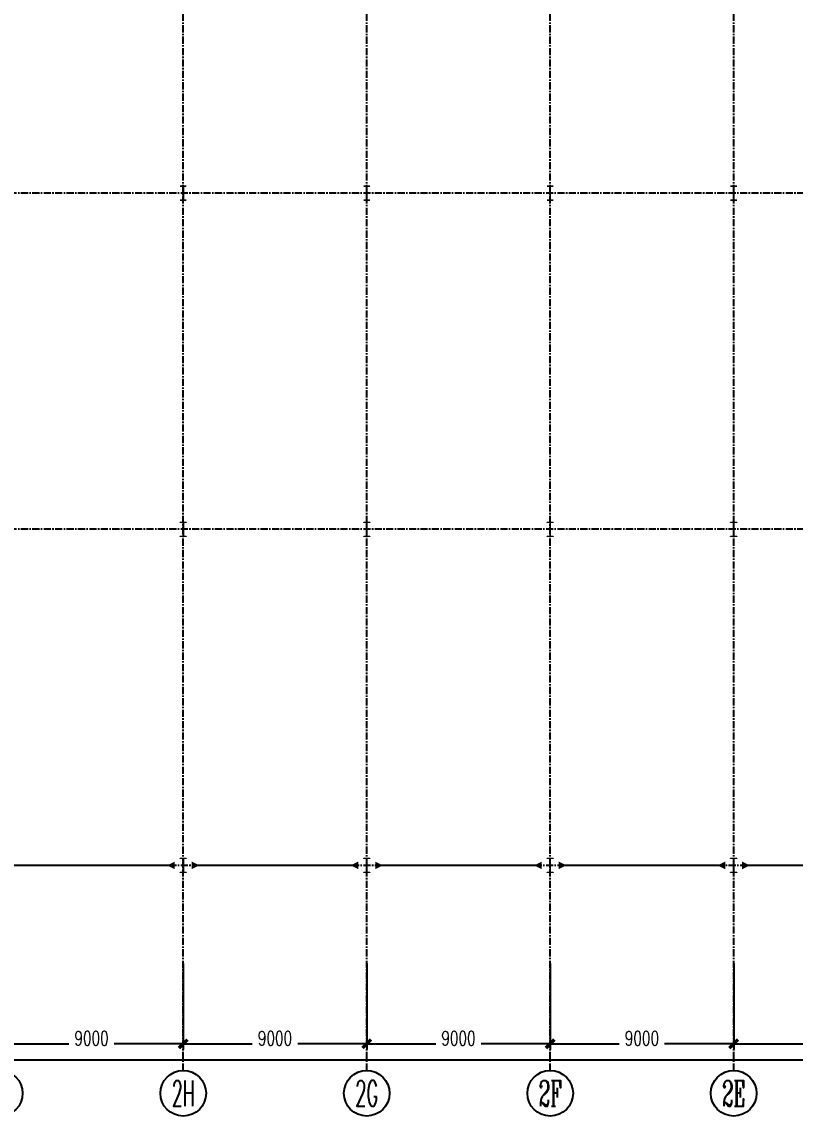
# Model space of a CAD drawing. Extents: x 782294 to 1727252, y -631030 to 17645.
# Drawn here: x 1356794 to 1394723, y -410193 to -356479 of the extents above; entities that cross this region are included whole.
import ezdxf
from ezdxf.enums import TextEntityAlignment as Align

# ---------------------------------------------------------------- set-up
doc = ezdxf.new("R2010")
doc.units = 0
doc.linetypes.add('CENTER', pattern=[2, 1.25, -0.25, 0.25, -0.25])
doc.layers.get('Defpoints').update_dxf_attribs({"color": 210})
for name, color, linetype in [('!ZN3-铝板幕墙-3', 3, 'Continuous'), ('3符号', 3, 'Continuous'), ('DIM', 173, 'Continuous'), ('DOTE', 1, 'CENTER')]:
    doc.layers.add(name, color=color, linetype=linetype)
for name, color, linetype, lineweight in [('S-bea', 40, 'Continuous', 0), ('S-col', 2, 'Continuous', 0), ('梁', 4, 'Continuous', 18)]:
    doc.layers.add(name, color=color, linetype=linetype, lineweight=lineweight)
doc.styles.add('_TCH_AXIS', font='COMPLEX', dxfattribs={"bigfont": 'GBCBIG'})
doc.styles.add('DHTEXT-1', font='romans.shx', dxfattribs={"width": 0.7, "bigfont": 'chinese.shx'})
doc.dimstyles.new('ZN280', dxfattribs={"dimscale": 280, "dimtxt": 2.5, "dimasz": 1.5, "dimexe": 1, "dimexo": 2, "dimgap": 0.9, "dimtad": 1, "dimdec": 0, "dimdsep": 46, "dimtxsty": 'DHTEXT-1', "dimblk": 'ARCHTICK', "dimcen": 2.5, "dimclrd": 173, "dimclre": 173, "dimclrt": 7, "dimazin": 2, "dimtfac": 1, "dimtdec": 0, "dimtix": 1, "dimtmove": 2, "dimatfit": 3, "dimfxl": 0, "dimarcsym": 0})

# ---------------------------------------------------------------- blocks, each defined once
blk = doc.blocks.new('_ArchTick')
at = {"color": 0, "linetype": 'ByBlock', "const_width": 0.4}
blk.add_lwpolyline([(-0.5, -0.5), (0.5, 0.5)], dxfattribs=at)
blk = doc.blocks.new('*D1445')
at = {"layer": 'Defpoints', "color": 0, "ltscale": 2800, "transparency": 16777216}
for p in [(84300, -4250), (93300, -4250), (93300, -8759)]:
    blk.add_point(p, dxfattribs=at)
at = {"layer": 'DIM', "color": 173, "linetype": 'ByBlock', "lineweight": -2, "ltscale": 2800, "transparency": 16777216}
for p, q in [((84300, -4810), (84300, -9039)), ((93300, -4810), (93300, -9039)), ((84300, -8759), (87685, -8759)), ((93300, -8759), (89915, -8759))]:
    blk.add_line(p, q, dxfattribs=at)
at = {"layer": 'DIM', "color": 173, "lineweight": -2, "ltscale": 2800, "transparency": 16777216, "xscale": 420, "yscale": 420, "zscale": 420, "rotation": 180}
blk.add_blockref('_ArchTick', (84300, -8759), dxfattribs=at)
at = {"layer": 'DIM', "color": 173, "lineweight": -2, "ltscale": 2800, "transparency": 16777216, "xscale": 420, "yscale": 420, "zscale": 420}
blk.add_blockref('_ArchTick', (93300, -8759), dxfattribs=at)
at = {"layer": 'DIM', "color": 7, "ltscale": 2800, "transparency": 16777216, "insert": (88800, -8484), "char_height": 700, "attachment_point": 5, "style": 'DHTEXT-1'}
blk.add_mtext('9000', dxfattribs=at)
blk = doc.blocks.new('*D1446')
at = {"layer": 'Defpoints', "color": 0, "ltscale": 2800, "transparency": 16777216}
for p in [(93300, -4250), (102300, -4250), (102300, -8759)]:
    blk.add_point(p, dxfattribs=at)
at = {"layer": 'DIM', "color": 173, "linetype": 'ByBlock', "lineweight": -2, "ltscale": 2800, "transparency": 16777216}
for p, q in [((93300, -4810), (93300, -9039)), ((102300, -4810), (102300, -9039)), ((93300, -8759), (96685, -8759)), ((102300, -8759), (98915, -8759))]:
    blk.add_line(p, q, dxfattribs=at)
at = {"layer": 'DIM', "color": 173, "lineweight": -2, "ltscale": 2800, "transparency": 16777216, "xscale": 420, "yscale": 420, "zscale": 420, "rotation": 180}
blk.add_blockref('_ArchTick', (93300, -8759), dxfattribs=at)
at = {"layer": 'DIM', "color": 173, "lineweight": -2, "ltscale": 2800, "transparency": 16777216, "xscale": 420, "yscale": 420, "zscale": 420}
blk.add_blockref('_ArchTick', (102300, -8759), dxfattribs=at)
at = {"layer": 'DIM', "color": 7, "ltscale": 2800, "transparency": 16777216, "insert": (97800, -8484), "char_height": 700, "attachment_point": 5, "style": 'DHTEXT-1'}
blk.add_mtext('9000', dxfattribs=at)
blk = doc.blocks.new('*D1447')
at = {"layer": 'Defpoints', "color": 0, "ltscale": 2800, "transparency": 16777216}
for p in [(102300, -4250), (111300, -4250), (111300, -8759)]:
    blk.add_point(p, dxfattribs=at)
at = {"layer": 'DIM', "color": 173, "linetype": 'ByBlock', "lineweight": -2, "ltscale": 2800, "transparency": 16777216}
for p, q in [((102300, -4810), (102300, -9039)), ((111300, -4810), (111300, -9039)), ((102300, -8759), (105685, -8759)), ((111300, -8759), (107915, -8759))]:
    blk.add_line(p, q, dxfattribs=at)
at = {"layer": 'DIM', "color": 173, "lineweight": -2, "ltscale": 2800, "transparency": 16777216, "xscale": 420, "yscale": 420, "zscale": 420, "rotation": 180}
blk.add_blockref('_ArchTick', (102300, -8759), dxfattribs=at)
at = {"layer": 'DIM', "color": 173, "lineweight": -2, "ltscale": 2800, "transparency": 16777216, "xscale": 420, "yscale": 420, "zscale": 420}
blk.add_blockref('_ArchTick', (111300, -8759), dxfattribs=at)
at = {"layer": 'DIM', "color": 7, "ltscale": 2800, "transparency": 16777216, "insert": (106800, -8484), "char_height": 700, "attachment_point": 5, "style": 'DHTEXT-1'}
blk.add_mtext('9000', dxfattribs=at)
blk = doc.blocks.new('*D1448')
at = {"layer": 'Defpoints', "color": 0, "ltscale": 2800, "transparency": 16777216}
for p in [(111300, -4250), (120300, -4250), (120300, -8759)]:
    blk.add_point(p, dxfattribs=at)
at = {"layer": 'DIM', "color": 173, "linetype": 'ByBlock', "lineweight": -2, "ltscale": 2800, "transparency": 16777216}
for p, q in [((111300, -4810), (111300, -9039)), ((120300, -4810), (120300, -9039)), ((111300, -8759), (114685, -8759)), ((120300, -8759), (116915, -8759))]:
    blk.add_line(p, q, dxfattribs=at)
at = {"layer": 'DIM', "color": 173, "lineweight": -2, "ltscale": 2800, "transparency": 16777216, "xscale": 420, "yscale": 420, "zscale": 420, "rotation": 180}
blk.add_blockref('_ArchTick', (111300, -8759), dxfattribs=at)
at = {"layer": 'DIM', "color": 173, "lineweight": -2, "ltscale": 2800, "transparency": 16777216, "xscale": 420, "yscale": 420, "zscale": 420}
blk.add_blockref('_ArchTick', (120300, -8759), dxfattribs=at)
at = {"layer": 'DIM', "color": 7, "ltscale": 2800, "transparency": 16777216, "insert": (115800, -8484), "char_height": 700, "attachment_point": 5, "style": 'DHTEXT-1'}
blk.add_mtext('9000', dxfattribs=at)
blk = doc.blocks.new('*D1449')
at = {"layer": 'Defpoints', "color": 0, "ltscale": 2800, "transparency": 16777216}
for p in [(120300, -4250), (129300, -4250), (129300, -8759)]:
    blk.add_point(p, dxfattribs=at)
at = {"layer": 'DIM', "color": 173, "linetype": 'ByBlock', "lineweight": -2, "ltscale": 2800, "transparency": 16777216}
for p, q in [((120300, -4810), (120300, -9039)), ((129300, -4810), (129300, -9039)), ((120300, -8759), (123685, -8759)), ((129300, -8759), (125915, -8759))]:
    blk.add_line(p, q, dxfattribs=at)
at = {"layer": 'DIM', "color": 173, "lineweight": -2, "ltscale": 2800, "transparency": 16777216, "xscale": 420, "yscale": 420, "zscale": 420, "rotation": 180}
blk.add_blockref('_ArchTick', (120300, -8759), dxfattribs=at)
at = {"layer": 'DIM', "color": 173, "lineweight": -2, "ltscale": 2800, "transparency": 16777216, "xscale": 420, "yscale": 420, "zscale": 420}
blk.add_blockref('_ArchTick', (129300, -8759), dxfattribs=at)
at = {"layer": 'DIM', "color": 7, "ltscale": 2800, "transparency": 16777216, "insert": (124800, -8484), "char_height": 700, "attachment_point": 5, "style": 'DHTEXT-1'}
blk.add_mtext('9000', dxfattribs=at)
blk = doc.blocks.new('*D1427')
at = {"layer": 'Defpoints', "color": 0, "ltscale": 2800, "transparency": 16777216}
for p in [(0, -4350), (156300, -4350), (156300, -9559)]:
    blk.add_point(p, dxfattribs=at)
at = {"layer": 'DIM', "color": 173, "linetype": 'ByBlock', "lineweight": -2, "ltscale": 2800, "transparency": 16777216}
for p, q in [((0, -4910), (0, -9839)), ((156300, -4910), (156300, -9839)), ((0, -9559), (76553, -9559)), ((156300, -9559), (79647, -9559))]:
    blk.add_line(p, q, dxfattribs=at)
at = {"layer": 'DIM', "color": 173, "lineweight": -2, "ltscale": 2800, "transparency": 16777216, "xscale": 420, "yscale": 420, "zscale": 420, "rotation": 180}
blk.add_blockref('_ArchTick', (0, -9559), dxfattribs=at)
at = {"layer": 'DIM', "color": 173, "lineweight": -2, "ltscale": 2800, "transparency": 16777216, "xscale": 420, "yscale": 420, "zscale": 420}
blk.add_blockref('_ArchTick', (156300, -9559), dxfattribs=at)
at = {"layer": 'DIM', "color": 7, "ltscale": 2800, "transparency": 16777216, "insert": (78100, -9284), "char_height": 700, "attachment_point": 5, "style": 'DHTEXT-1'}
blk.add_mtext('156300', dxfattribs=at)
blk = doc.blocks.new('卓越-轴号')
blk.add_circle((0, 0), 4)
at = {"color": 0, "style": '_TCH_AXIS', "width": 1.041667, "flags": 8}
blk.add_attdef('A', text='', height=4.48, dxfattribs=at).set_placement((-2, -2.24), (2, -2.24), align=Align.FIT)
blk = doc.blocks.new('A$C4872ac65')
at = {"layer": 'S-bea'}
for points in [[(92885, 0, 375, 0, 0), (92510, 0, 375, 0, 0)], [(93715, 0, 375, 0, 0), (94090, 0, 375, 0, 0)], [(101885, 0, 375, 0, 0), (101510, 0, 375, 0, 0)], [(102715, 0, 375, 0, 0), (103090, 0, 375, 0, 0)], [(110885, 0, 375, 0, 0), (110510, 0, 375, 0, 0)], [(111715, 0, 375, 0, 0), (112090, 0, 375, 0, 0)], [(119885, 0, 375, 0, 0), (119510, 0, 375, 0, 0)], [(120715, 0, 375, 0, 0), (121090, 0, 375, 0, 0)]]:
    blk.add_lwpolyline(points, format="xyseb", dxfattribs=at)
at = {"layer": 'S-col'}
for points in [[(93150, 33350), (93450, 33350), (93450, 33338), (93304, 33338), (93304, 32662), (93450, 32662), (93450, 32650), (93150, 32650), (93150, 32662), (93296, 32662), (93296, 33338), (93150, 33338)], [(102150, 33350), (102450, 33350), (102450, 33338), (102304, 33338), (102304, 32662), (102450, 32662), (102450, 32650), (102150, 32650), (102150, 32662), (102296, 32662), (102296, 33338), (102150, 33338)], [(111150, 33350), (111450, 33350), (111450, 33338), (111304, 33338), (111304, 32662), (111450, 32662), (111450, 32650), (111150, 32650), (111150, 32662), (111296, 32662), (111296, 33338), (111150, 33338)], [(120150, 33350), (120450, 33350), (120450, 33338), (120304, 33338), (120304, 32662), (120450, 32662), (120450, 32650), (120150, 32650), (120150, 32662), (120296, 32662), (120296, 33338), (120150, 33338)], [(93150, 16850), (93450, 16850), (93450, 16838), (93304, 16838), (93304, 16162), (93450, 16162), (93450, 16150), (93150, 16150), (93150, 16162), (93296, 16162), (93296, 16838), (93150, 16838)], [(102150, 16850), (102450, 16850), (102450, 16838), (102304, 16838), (102304, 16162), (102450, 16162), (102450, 16150), (102150, 16150), (102150, 16162), (102296, 16162), (102296, 16838), (102150, 16838)], [(111150, 16850), (111450, 16850), (111450, 16838), (111304, 16838), (111304, 16162), (111450, 16162), (111450, 16150), (111150, 16150), (111150, 16162), (111296, 16162), (111296, 16838), (111150, 16838)], [(120150, 16850), (120450, 16850), (120450, 16838), (120304, 16838), (120304, 16162), (120450, 16162), (120450, 16150), (120150, 16150), (120150, 16162), (120296, 16162), (120296, 16838), (120150, 16838)], [(93150, 350), (93450, 350), (93450, 338), (93304, 338), (93304, -338), (93450, -338), (93450, -350), (93150, -350), (93150, -338), (93296, -338), (93296, 338), (93150, 338)], [(102150, 350), (102450, 350), (102450, 338), (102304, 338), (102304, -338), (102450, -338), (102450, -350), (102150, -350), (102150, -338), (102296, -338), (102296, 338), (102150, 338)], [(111150, 350), (111450, 350), (111450, 338), (111304, 338), (111304, -338), (111450, -338), (111450, -350), (111150, -350), (111150, -338), (111296, -338), (111296, 338), (111150, 338)], [(120150, 350), (120450, 350), (120450, 338), (120304, 338), (120304, -338), (120450, -338), (120450, -350), (120150, -350), (120150, -338), (120296, -338), (120296, 338), (120150, 338)]]:
    blk.add_lwpolyline(points, close=True, dxfattribs=at)
at = {"layer": '梁', "linetype": 'Continuous', "const_width": 100}
for points in [[(84715, 0), (92885, 0)], [(93715, 0), (101885, 0)], [(102715, 0), (110885, 0)], [(111715, 0), (119885, 0)], [(120715, 0), (128885, 0)]]:
    blk.add_lwpolyline(points, dxfattribs=at)
blk = doc.blocks.new('20250821100646')
at = {"layer": 'DOTE', "ltscale": 280}
for p, q in [((93300, -10067.4), (93300, 92720)), ((102300, -10067.4), (102300, 92720)), ((111300, -10067.4), (111300, 92720)), ((120300, -10067.4), (120300, 92720)), ((165204.2, 33000), (-11095.8, 33000)), ((165204.2, 16500), (-11095.8, 16500)), ((165204.2, 0), (-11095.8, 0))]:
    blk.add_line(p, q, dxfattribs=at)
at = {"layer": '3符号', "color": 7}
ref = blk.add_blockref('卓越-轴号', (84300, -11187.4), dxfattribs=dict(at, xscale=280, yscale=280, zscale=280))
ref.add_attrib('A', '2J', dxfattribs={"layer": '0', "color": 0, "height": 1254.4, "style": '_TCH_AXIS', "width": 0.604839}).set_placement((83740, -11814.6), (84860, -11814.6), align=Align.FIT)
ref = blk.add_blockref('卓越-轴号', (93300, -11187.4), dxfattribs=dict(at, xscale=280, yscale=280, zscale=280))
ref.add_attrib('A', '2H', dxfattribs={"layer": '0', "color": 0, "height": 1254.4, "style": '_TCH_AXIS', "width": 0.46875}).set_placement((92740, -11814.6), (93860, -11814.6), align=Align.FIT)
ref = blk.add_blockref('卓越-轴号', (102300, -11187.4), dxfattribs=dict(at, xscale=280, yscale=280, zscale=280))
ref.add_attrib('A', '2G', dxfattribs={"layer": '0', "color": 0, "height": 1254.4, "style": '_TCH_AXIS', "width": 0.493421}).set_placement((101740, -11814.6), (102860, -11814.6), align=Align.FIT)
ref = blk.add_blockref('卓越-轴号', (111300, -11187.4), dxfattribs=dict(at, xscale=280, yscale=280, zscale=280))
ref.add_attrib('A', '2F', dxfattribs={"layer": '0', "color": 0, "height": 1254.4, "style": '_TCH_AXIS', "width": 0.520833}).set_placement((110740, -11814.6), (111860, -11814.6), align=Align.FIT)
ref = blk.add_blockref('卓越-轴号', (120300, -11187.4), dxfattribs=dict(at, xscale=280, yscale=280, zscale=280))
ref.add_attrib('A', '2E', dxfattribs={"layer": '0', "color": 0, "height": 1254.4, "style": '_TCH_AXIS', "width": 0.520833}).set_placement((119740, -11814.6), (120860, -11814.6), align=Align.FIT)
at = {"layer": 'DIM', "ltscale": 2800}
for base, p1, p2, picture, middle in [((93300, -8758.7), (84300, -4250), (93300, -4250), '*D1445', (88800, -8483.7)), ((102300, -8758.7), (93300, -4250), (102300, -4250), '*D1446', (97800, -8483.7)), ((111300, -8758.7), (102300, -4250), (111300, -4250), '*D1447', (106800, -8483.7)), ((120300, -8758.7), (111300, -4250), (120300, -4250), '*D1448', (115800, -8483.7)), ((129300, -8758.7), (120300, -4250), (129300, -4250), '*D1449', (124800, -8483.7)), ((156300, -9558.7), (0, -4350), (156300, -4350), '*D1427', (78100, -9283.7))]:
    dim = blk.add_linear_dim(base=base, p1=p1, p2=p2, angle=0, dimstyle='ZN280', dxfattribs=at)
    dim.commit()
    dim.dimension.update_dxf_attribs({"geometry": picture, "text_midpoint": middle, "dimtype": 129})

msp = doc.modelspace()

# ---------------------------------------------------------------- block references
at = {"layer": '!ZN3-铝板幕墙-3', "ltscale": 1750}
msp.add_blockref('A$C4872ac65', (1271409, -397885.7), dxfattribs=at)
at = {"layer": 'DIM', "ltscale": 1500}
msp.add_blockref('20250821100646', (1271409, -397885.7), dxfattribs=at)

doc.saveas('drawing.dxf')
